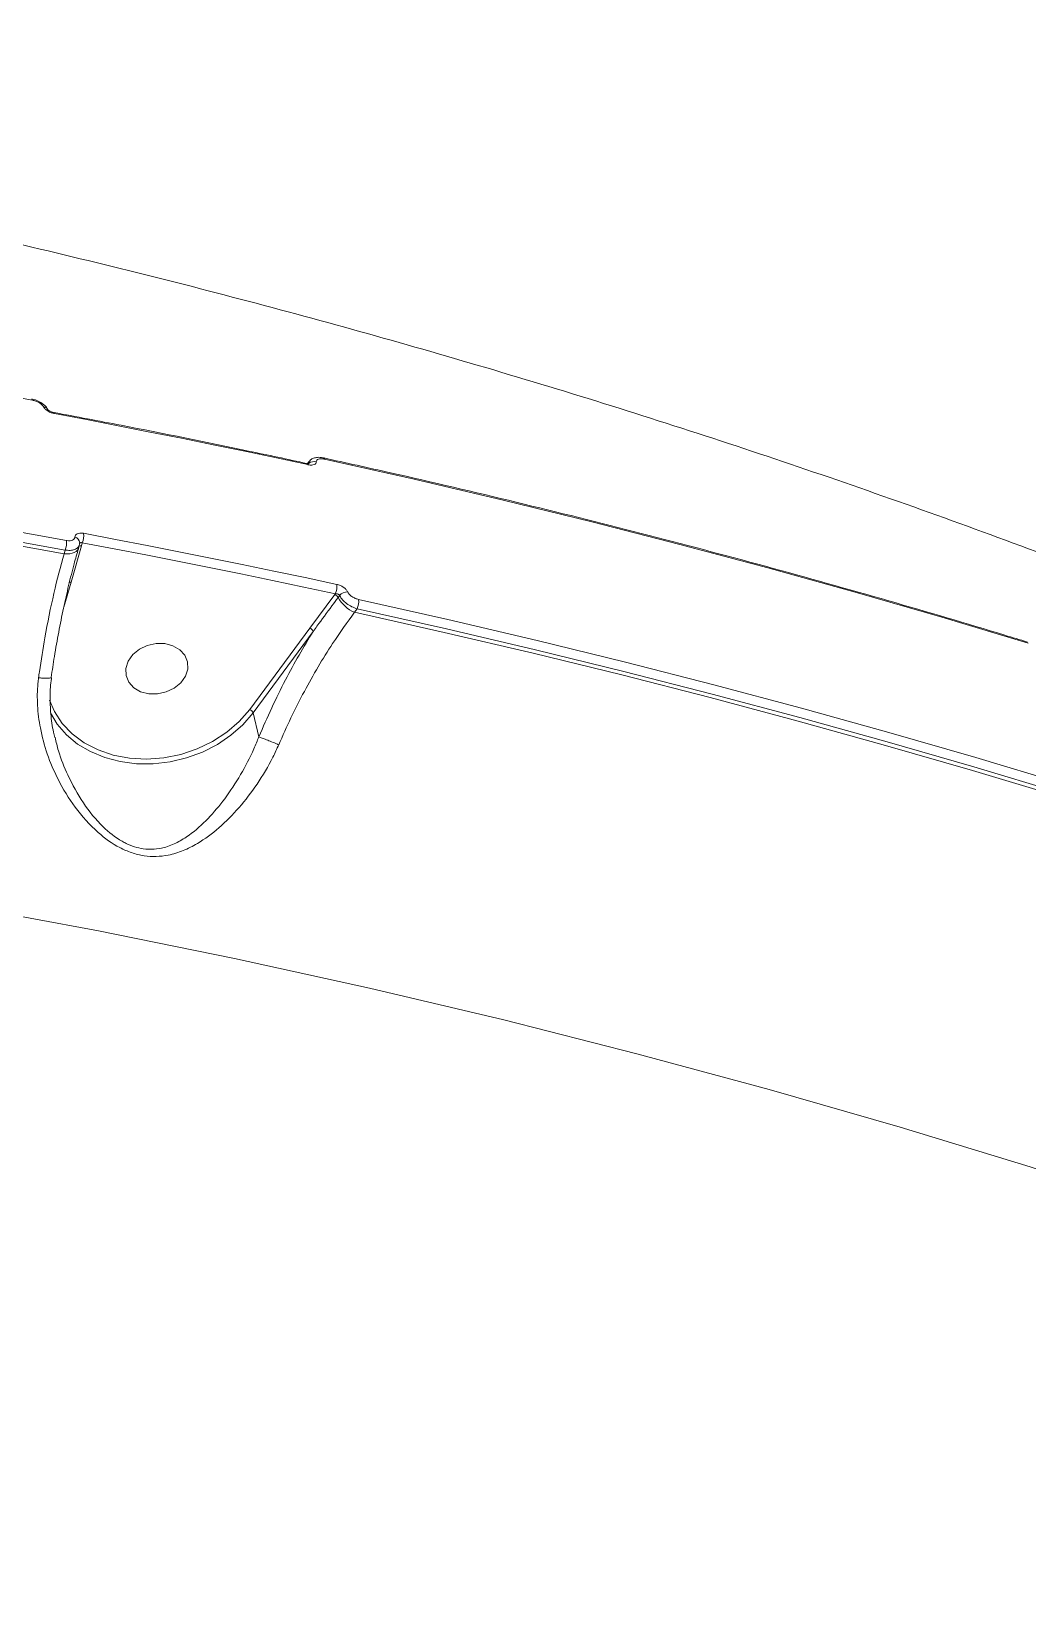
# Model space of a CAD drawing. Header units: millimetres. Extents: x -8422 to 28150, y -6982 to 5510.
# Drawn here: x 4464.1 to 4606.5, y 2029.3 to 2255.2 of the extents above; entities that cross this region are included whole.
import ezdxf

# ---------------------------------------------------------------- set-up
doc = ezdxf.new("R2010")
doc.units = ezdxf.units.MM
doc.layers.add('DIKOM_ОБЪЕКТ', color=7, linetype='Continuous')

msp = doc.modelspace()

# ---------------------------------------------------------------- linework, layer by layer
at = {"layer": 'DIKOM_ОБЪЕКТ', "color": 7, "linetype": 'Continuous', "lineweight": 15}
for p, q in [((4503.49, 2193.39), (4503.71, 2193.7)), ((4503.72, 2193.69), (4503.6, 2193.34)), ((4468.87, 2181.08), (4468.71, 2180.55)), ((4469.71, 2176.47), (4471.2, 2181.7)), ((4470.76, 2181.32), (4470.74, 2181.28)), ((4470.89, 2181.79), (4470.76, 2181.32)), ((4471.2, 2181.7), (4471.32, 2182.11)), ((4468.67, 2172.92), (4469.71, 2176.47)), ((4507.45, 2174.72), (4503.87, 2169.93)), ((4507.52, 2174.82), (4507.45, 2174.72)), ((4507.92, 2174.29), (4508.14, 2174.59)), ((4510.27, 2172.18), (4510.63, 2172.66)), ((4503.87, 2169.93), (4495.27, 2158.26)), ((4495.76, 2157.78), (4504.36, 2169.45)), ((4496.58, 2154.36), (4495.76, 2157.78))]:
    msp.add_line(p, q, dxfattribs=at)
at = {"layer": 'DIKOM_ОБЪЕКТ', "color": 7, "linetype": 'Continuous', "lineweight": 15, "flags": 128}
for points in [[(4359.33, 2217.63), (4372.58, 2216.17), (4385.79, 2214.6), (4398.96, 2212.89), (4412.1, 2211.06), (4425.19, 2209.11), (4438.24, 2207.03), (4451.24, 2204.83), (4464.19, 2202.5)], [(4467.36, 2200.59), (4471.91, 2199.73), (4476.45, 2198.85), (4480.99, 2197.96), (4485.52, 2197.06), (4490.05, 2196.14), (4494.57, 2195.2), (4499.08, 2194.25), (4503.59, 2193.29)], [(4364.09, 2196.19), (4377.33, 2194.74), (4390.53, 2193.16), (4403.7, 2191.46), (4416.82, 2189.63), (4429.9, 2187.68), (4442.93, 2185.6), (4455.93, 2183.4), (4468.87, 2181.08)], [(4469.04, 2182.43), (4456.09, 2184.76), (4443.09, 2186.96), (4430.04, 2189.04), (4416.95, 2190.99), (4403.82, 2192.82), (4390.64, 2194.52), (4377.43, 2196.1), (4364.18, 2197.56)], [(4468.71, 2180.55), (4455.74, 2182.88), (4442.73, 2185.08), (4429.66, 2187.16), (4416.56, 2189.12), (4403.41, 2190.95), (4390.22, 2192.65), (4376.99, 2194.23), (4363.72, 2195.68)], [(4505.99, 2194.08), (4518.78, 2191.22), (4531.52, 2188.23), (4544.19, 2185.12), (4556.81, 2181.89), (4569.37, 2178.54), (4581.86, 2175.06), (4594.29, 2171.46), (4606.65, 2167.74)], [(4507.73, 2176.17), (4503.22, 2177.13), (4498.71, 2178.08), (4494.19, 2179.02), (4489.66, 2179.94), (4485.13, 2180.84), (4480.59, 2181.73), (4476.05, 2182.61), (4471.5, 2183.47)], [(4470.74, 2181.28), (4470.74, 2181.27), (4470.62, 2181.06), (4470.43, 2180.87), (4470.18, 2180.72), (4469.87, 2180.61), (4469.52, 2180.55), (4469.13, 2180.52), (4468.71, 2180.55)], [(4470.92, 2181.98), (4470.95, 2182.13), (4470.95, 2182.14)], [(4471.32, 2182.11), (4475.87, 2181.25), (4480.41, 2180.38), (4484.94, 2179.49), (4489.47, 2178.58), (4493.99, 2177.67), (4498.51, 2176.73), (4503.02, 2175.78), (4507.52, 2174.82)], [(4611.51, 2147.67), (4599.15, 2151.39), (4586.72, 2154.99), (4574.22, 2158.46), (4561.67, 2161.82), (4549.05, 2165.05), (4536.37, 2168.16), (4523.63, 2171.15), (4510.84, 2174.01)], [(4611.06, 2145.81), (4598.68, 2149.53), (4586.24, 2153.13), (4573.73, 2156.61), (4561.16, 2159.97), (4548.52, 2163.21), (4535.83, 2166.32), (4523.08, 2169.31), (4510.27, 2172.18)], [(4510.63, 2172.66), (4523.41, 2169.8), (4536.14, 2166.82), (4548.81, 2163.71), (4561.41, 2160.48), (4573.96, 2157.13), (4586.44, 2153.66), (4598.86, 2150.06), (4611.22, 2146.35)], [(4477.88, 2165.18), (4478.54, 2166.12), (4479.48, 2166.89), (4480.62, 2167.44), (4481.87, 2167.72), (4483.13, 2167.7), (4484.29, 2167.4), (4485.27, 2166.83), (4485.98, 2166.04), (4486.37, 2165.09), (4486.4, 2164.06), (4486.07, 2163.04), (4485.41, 2162.1), (4484.47, 2161.33), (4483.33, 2160.78), (4482.08, 2160.5), (4480.82, 2160.52), (4479.66, 2160.82), (4478.68, 2161.39), (4477.97, 2162.19), (4477.58, 2163.13), (4477.55, 2164.16), (4477.88, 2165.18)], [(4495.27, 2158.26), (4493.77, 2156.54), (4491.99, 2155.01), (4489.97, 2153.7), (4487.76, 2152.63), (4485.4, 2151.85), (4482.97, 2151.36), (4480.51, 2151.18), (4478.08, 2151.31), (4475.75, 2151.75), (4473.57, 2152.49), (4471.59, 2153.51), (4469.86, 2154.79), (4468.43, 2156.29), (4467.32, 2157.98), (4466.64, 2159.59)], [(4466.78, 2157.8), (4467.74, 2156.2), (4469.05, 2154.67), (4470.65, 2153.34), (4472.49, 2152.25), (4474.54, 2151.4), (4476.75, 2150.82), (4479.07, 2150.52), (4481.47, 2150.51), (4483.87, 2150.79), (4486.23, 2151.36), (4488.51, 2152.19), (4490.64, 2153.27), (4492.59, 2154.59), (4494.3, 2156.1), (4495.76, 2157.78)], [(4454.06, 2130.26), (4473.64, 2126.6), (4493.08, 2122.65), (4512.41, 2118.41), (4531.6, 2113.88), (4550.65, 2109.05), (4569.56, 2103.94), (4588.31, 2098.55), (4606.91, 2092.87), (4625.35, 2086.91), (4643.62, 2080.66), (4661.71, 2074.14), (4679.62, 2067.35), (4697.35, 2060.27), (4714.89, 2052.93), (4732.23, 2045.32), (4749.36, 2037.44), (4766.29, 2029.29)]]:
    msp.add_lwpolyline(points, dxfattribs=at)
at = {"layer": 'DIKOM_ОБЪЕКТ', "color": 7, "linetype": 'Continuous', "lineweight": 15}
for centre, radius, start, end in [((4463.99, 2202.49), 0.205, 5.1481, 67.2294), ((4465.75, 2200.84), 0.704, 32.2809, 87.7377), ((4467.15, 2200.57), 0.208, 4.8466, 66.9746), ((4505.78, 2194.06), 0.212, 6.2306, 65.4799), ((4503.38, 2193.27), 0.211, 5.4697, 67.1413), ((4504.45, 2192.61), 1.12, 72.529, 128.9172), ((4470.08, 2182.1), 0.868, 2.3518, 77.5425), ((4468.8, 2183.13), 2.72, 337.982, 7.1236), ((4466.32, 2182.1), 2.74, 338.1777, 7.0113), ((4471.11, 2181.25), 0.461, 78.4937, 124.7409), ((4469.63, 2175.85), 0.625, 82.4329, 104.2661), ((4505.17, 2175.87), 2.57, 335.8659, 6.6964), ((4507.08, 2173.84), 0.953, 28.6166, 67.4202), ((4512.1, 2176.58), 4.77, 208.61, 247.4088), ((4509.17, 2173.78), 1.31, 85.0452, 142.1076), ((4508.29, 2173.72), 2.57, 335.7426, 6.5083), ((4503.55, 2169.11), 0.875, 22.874, 68.6855), ((4494.95, 2157.44), 0.877, 22.9165, 68.6431)]:
    msp.add_arc(centre, radius, start, end, dxfattribs=at)
for points, knots in [([(4257.29, 2255.22), (4259.03, 2255.11), (4267.17, 2254.58), (4281.68, 2253.43), (4300.82, 2251.67), (4319.9, 2249.62), (4338.91, 2247.28), (4357.86, 2244.66), (4376.75, 2241.77), (4395.55, 2238.59), (4414.27, 2235.13), (4432.9, 2231.39), (4451.44, 2227.37), (4469.89, 2223.07), (4488.22, 2218.5), (4506.45, 2213.65), (4524.57, 2208.53), (4542.56, 2203.14), (4560.42, 2197.47), (4578.16, 2191.53), (4595.76, 2185.32), (4613.22, 2178.85), (4630.52, 2172.11), (4647.68, 2165.1), (4664.68, 2157.84), (4681.52, 2150.32), (4698.18, 2142.53), (4709.87, 2136.86), (4715.99, 2133.79), (4716.66, 2133.45)], [0, 0, 0, 0, 0.010713, 0.050272, 0.089834, 0.129389, 0.168936, 0.208475, 0.248004, 0.287522, 0.327028, 0.36652, 0.405997, 0.445458, 0.484901, 0.524325, 0.563727, 0.603106, 0.642461, 0.681789, 0.721089, 0.76036, 0.799598, 0.838803, 0.877972, 0.917104, 0.956197, 0.995248, 1, 1, 1, 1]), ([(4464.07, 2202.67), (4464.11, 2202.66), (4464.42, 2202.62), (4465.04, 2202.39), (4465.76, 2201.94), (4466.21, 2201.53), (4466.31, 2201.24), (4466.33, 2201.19)], [0, 0, 0, 0, 0.04307, 0.342466, 0.648962, 0.941278, 1, 1, 1, 1]), ([(4464.19, 2202.5), (4464.35, 2202.47), (4464.68, 2202.39), (4465.14, 2202.17), (4465.52, 2201.89), (4465.7, 2201.68), (4465.77, 2201.56), (4465.78, 2201.55)], [0, 0, 0, 0, 0.240623, 0.481477, 0.721654, 0.961201, 1, 1, 1, 1]), ([(4465.78, 2201.55), (4465.78, 2201.53), (4465.85, 2201.42), (4466.03, 2201.2), (4466.41, 2200.93), (4466.87, 2200.7), (4467.2, 2200.63), (4467.36, 2200.59)], [0, 0, 0, 0, 0.038548, 0.278118, 0.51841, 0.759173, 1, 1, 1, 1]), ([(4466.35, 2201.21), (4466.35, 2201.2), (4466.36, 2201.2), (4466.41, 2201.13), (4466.53, 2201.04), (4466.71, 2200.94), (4466.93, 2200.84), (4467.13, 2200.78), (4467.22, 2200.76), (4467.23, 2200.76)], [0, 0, 0, 0, 0.113871, 0.238738, 0.400038, 0.561843, 0.753564, 0.958513, 1, 1, 1, 1]), ([(4467.23, 2200.76), (4470.45, 2200.15), (4479.77, 2198.39), (4491.85, 2195.95), (4500.68, 2194.06), (4503.46, 2193.46)], [0, 0, 0, 0, 0.265106, 0.768696, 1, 1, 1, 1]), ([(4503.73, 2193.68), (4503.81, 2193.78), (4503.98, 2194.02), (4504.43, 2194.24), (4505.02, 2194.35), (4505.52, 2194.35), (4505.82, 2194.25), (4505.86, 2194.24)], [0, 0, 0, 0, 0.160943, 0.379873, 0.635824, 0.946534, 1, 1, 1, 1]), ([(4504.79, 2193.69), (4504.8, 2193.77), (4504.83, 2193.93), (4505.07, 2194.09), (4505.43, 2194.15), (4505.76, 2194.13), (4505.95, 2194.09), (4505.99, 2194.08)], [0, 0, 0, 0, 0.234101, 0.468001, 0.704031, 0.944898, 1, 1, 1, 1]), ([(4505.86, 2194.25), (4509.04, 2193.55), (4518.25, 2191.52), (4533.41, 2187.96), (4551.3, 2183.5), (4569.07, 2178.8), (4586.4, 2173.94), (4598.86, 2170.26), (4605.44, 2168.25), (4606.52, 2167.92)], [0, 0, 0, 0, 0.093012, 0.269693, 0.446379, 0.623061, 0.799745, 0.96713, 1, 1, 1, 1]), ([(4503.46, 2193.47), (4503.5, 2193.46), (4503.6, 2193.43), (4503.72, 2193.43), (4503.8, 2193.43), (4503.79, 2193.43), (4503.79, 2193.43)], [0, 0, 0, 0, 0.208725, 0.538866, 0.833673, 1, 1, 1, 1]), ([(4503.59, 2193.29), (4503.62, 2193.28), (4503.82, 2193.24), (4504.15, 2193.22), (4504.5, 2193.29), (4504.74, 2193.44), (4504.77, 2193.61), (4504.79, 2193.69)], [0, 0, 0, 0, 0.055757, 0.296781, 0.53268, 0.766257, 1, 1, 1, 1]), ([(4470.27, 2182.95), (4470.25, 2182.86), (4470.21, 2182.67), (4469.96, 2182.48), (4469.59, 2182.39), (4469.26, 2182.4), (4469.07, 2182.43), (4469.04, 2182.43)], [0, 0, 0, 0, 0.239398, 0.478657, 0.717931, 0.957751, 1, 1, 1, 1]), ([(4471.5, 2183.47), (4471.47, 2183.47), (4471.29, 2183.5), (4470.95, 2183.51), (4470.59, 2183.42), (4470.33, 2183.23), (4470.29, 2183.04), (4470.27, 2182.95)], [0, 0, 0, 0, 0.042637, 0.282495, 0.521628, 0.76075, 1, 1, 1, 1]), ([(4468.71, 2180.55), (4468.21, 2178.7), (4467.2, 2174.94), (4466.05, 2169.16), (4465.38, 2165.04), (4465.1, 2163.1), (4465.06, 2162.81)], [0, 0, 0, 0, 0.3435, 0.696938, 0.954532, 1, 1, 1, 1]), ([(4470.77, 2181.27), (4470.56, 2180.56), (4470.07, 2178.88), (4469.36, 2176.03), (4468.62, 2172.77), (4467.94, 2169.37), (4467.34, 2166.05), (4467.02, 2163.85), (4466.87, 2162.84)], [0, 0, 0, 0, 0.131188, 0.309162, 0.488355, 0.668175, 0.847921, 1, 1, 1, 1]), ([(4468.87, 2181.08), (4468.91, 2181.07), (4469.23, 2181.03), (4469.78, 2181.02), (4470.39, 2181.2), (4470.78, 2181.47), (4470.84, 2181.71), (4470.86, 2181.8)], [0, 0, 0, 0, 0.046911, 0.31303, 0.578606, 0.844251, 1, 1, 1, 1]), ([(4470.93, 2182.14), (4470.94, 2182.09), (4470.95, 2181.97), (4470.9, 2181.86), (4470.87, 2181.8)], [0, 0, 0, 0, 0.435895, 1, 1, 1, 1]), ([(4470.96, 2182.07), (4470.98, 2182.09), (4471.03, 2182.13), (4471.15, 2182.15), (4471.25, 2182.13), (4471.31, 2182.11), (4471.32, 2182.11)], [0, 0, 0, 0, 0.310947, 0.624987, 0.943127, 1, 1, 1, 1]), ([(4509.29, 2175.09), (4509.28, 2175.1), (4509.23, 2175.22), (4509.05, 2175.46), (4508.68, 2175.77), (4508.22, 2176.03), (4507.89, 2176.12), (4507.73, 2176.17)], [0, 0, 0, 0, 0.027824, 0.265043, 0.507703, 0.753944, 1, 1, 1, 1]), ([(4504.36, 2169.45), (4504.54, 2169.7), (4505.42, 2170.92), (4506.62, 2172.53), (4507.62, 2173.9), (4507.92, 2174.29)], [0, 0, 0, 0, 0.150412, 0.752122, 1, 1, 1, 1]), ([(4507.52, 2174.82), (4507.59, 2174.82), (4507.72, 2174.82), (4507.9, 2174.78), (4508.04, 2174.71), (4508.11, 2174.64), (4508.13, 2174.6), (4508.13, 2174.59), (4508.14, 2174.59)], [0, 0, 0, 0, 0.263303, 0.516022, 0.752149, 0.941138, 0.9743, 1, 1, 1, 1]), ([(4508.14, 2174.59), (4508.15, 2174.57), (4508.24, 2174.37), (4508.51, 2173.96), (4509.11, 2173.42), (4509.85, 2172.95), (4510.37, 2172.76), (4510.63, 2172.66)], [0, 0, 0, 0, 0.028642, 0.267096, 0.510167, 0.755635, 1, 1, 1, 1]), ([(4510.84, 2174.01), (4510.68, 2174.06), (4510.35, 2174.15), (4509.89, 2174.41), (4509.52, 2174.72), (4509.35, 2174.96), (4509.29, 2175.08), (4509.29, 2175.09)], [0, 0, 0, 0, 0.245825, 0.491765, 0.73429, 0.971528, 1, 1, 1, 1]), ([(4499.42, 2153.23), (4499.99, 2154.52), (4501.14, 2157.11), (4503.04, 2160.83), (4505.04, 2164.39), (4507.42, 2168.24), (4509.21, 2170.72), (4510.27, 2172.18)], [0, 0, 0, 0, 0.187284, 0.376551, 0.557009, 0.739196, 1, 1, 1, 1]), ([(4504.36, 2169.45), (4503.67, 2168.33), (4502.3, 2166.09), (4500.31, 2162.42), (4498.37, 2158.51), (4497.18, 2155.75), (4496.58, 2154.36)], [0, 0, 0, 0, 0.238044, 0.478163, 0.737709, 1, 1, 1, 1]), ([(4465.06, 2162.81), (4465.03, 2162.55), (4464.87, 2161.24), (4464.85, 2158.82), (4465.28, 2155.43), (4466.24, 2151.87), (4467.87, 2148.03), (4470.23, 2144.17), (4473.21, 2140.81), (4476.09, 2138.74), (4478.37, 2137.75), (4480.14, 2137.31), (4481.92, 2137.21), (4483.81, 2137.43), (4485.79, 2138.05), (4488.25, 2139.3), (4490.95, 2141.31), (4493.8, 2144.18), (4496.4, 2147.57), (4498.25, 2150.67), (4499.15, 2152.64), (4499.42, 2153.23)], [0, 0, 0, 0, 0.013455, 0.065764, 0.119235, 0.18263, 0.247356, 0.325033, 0.40535, 0.467845, 0.49856, 0.530297, 0.560971, 0.592625, 0.634044, 0.676492, 0.747173, 0.819757, 0.892842, 0.968064, 1, 1, 1, 1]), ([(4466.84, 2162.84), (4466.84, 2162.83), (4466.87, 2162.79), (4466.65, 2162.75), (4466.19, 2162.73), (4465.64, 2162.76), (4465.25, 2162.8), (4465.11, 2162.81), (4465.06, 2162.81)], [0, 0, 0, 0, 0.040774, 0.312078, 0.583398, 0.854721, 0.955187, 1, 1, 1, 1]), ([(4466.92, 2162.82), (4466.91, 2162.78), (4466.75, 2161.93), (4466.68, 2160.19), (4466.78, 2157.63), (4467.04, 2155.63), (4467.34, 2154.53), (4467.41, 2154.29)], [0, 0, 0, 0, 0.015488, 0.304146, 0.60398, 0.911255, 1, 1, 1, 1]), ([(4496.59, 2154.36), (4496.59, 2154.36), (4496.34, 2153.8), (4495.6, 2151.91), (4493.99, 2148.87), (4491.79, 2145.53), (4489.35, 2142.61), (4487.06, 2140.55), (4484.92, 2139.22), (4483.24, 2138.54), (4481.58, 2138.25), (4479.74, 2138.31), (4478.16, 2138.81), (4476.2, 2139.85), (4473.95, 2141.65), (4471.34, 2144.89), (4469.31, 2148.61), (4468, 2151.79), (4467.58, 2153.65), (4467.44, 2154.3)], [0, 0, 0, 0, 0.00005, 0.038502, 0.127199, 0.218335, 0.303072, 0.389648, 0.437367, 0.486137, 0.519892, 0.554943, 0.609792, 0.623285, 0.694101, 0.786048, 0.881576, 0.958547, 1, 1, 1, 1]), ([(4496.58, 2154.36), (4496.58, 2154.36), (4496.58, 2154.36), (4496.58, 2154.36), (4496.59, 2154.36)], [0, 0, 0, 0, 0.614449, 1, 1, 1, 1]), ([(4496.59, 2154.36), (4496.72, 2154.31), (4496.99, 2154.22), (4497.65, 2153.96), (4498.4, 2153.66), (4498.97, 2153.42), (4499.3, 2153.28), (4499.38, 2153.24), (4499.42, 2153.23)], [0, 0, 0, 0, 0.23161, 0.463221, 0.694827, 0.92648, 0.960997, 1, 1, 1, 1])]:
    msp.add_open_spline(points, degree=3, knots=knots, dxfattribs=at)

doc.saveas('drawing.dxf')
